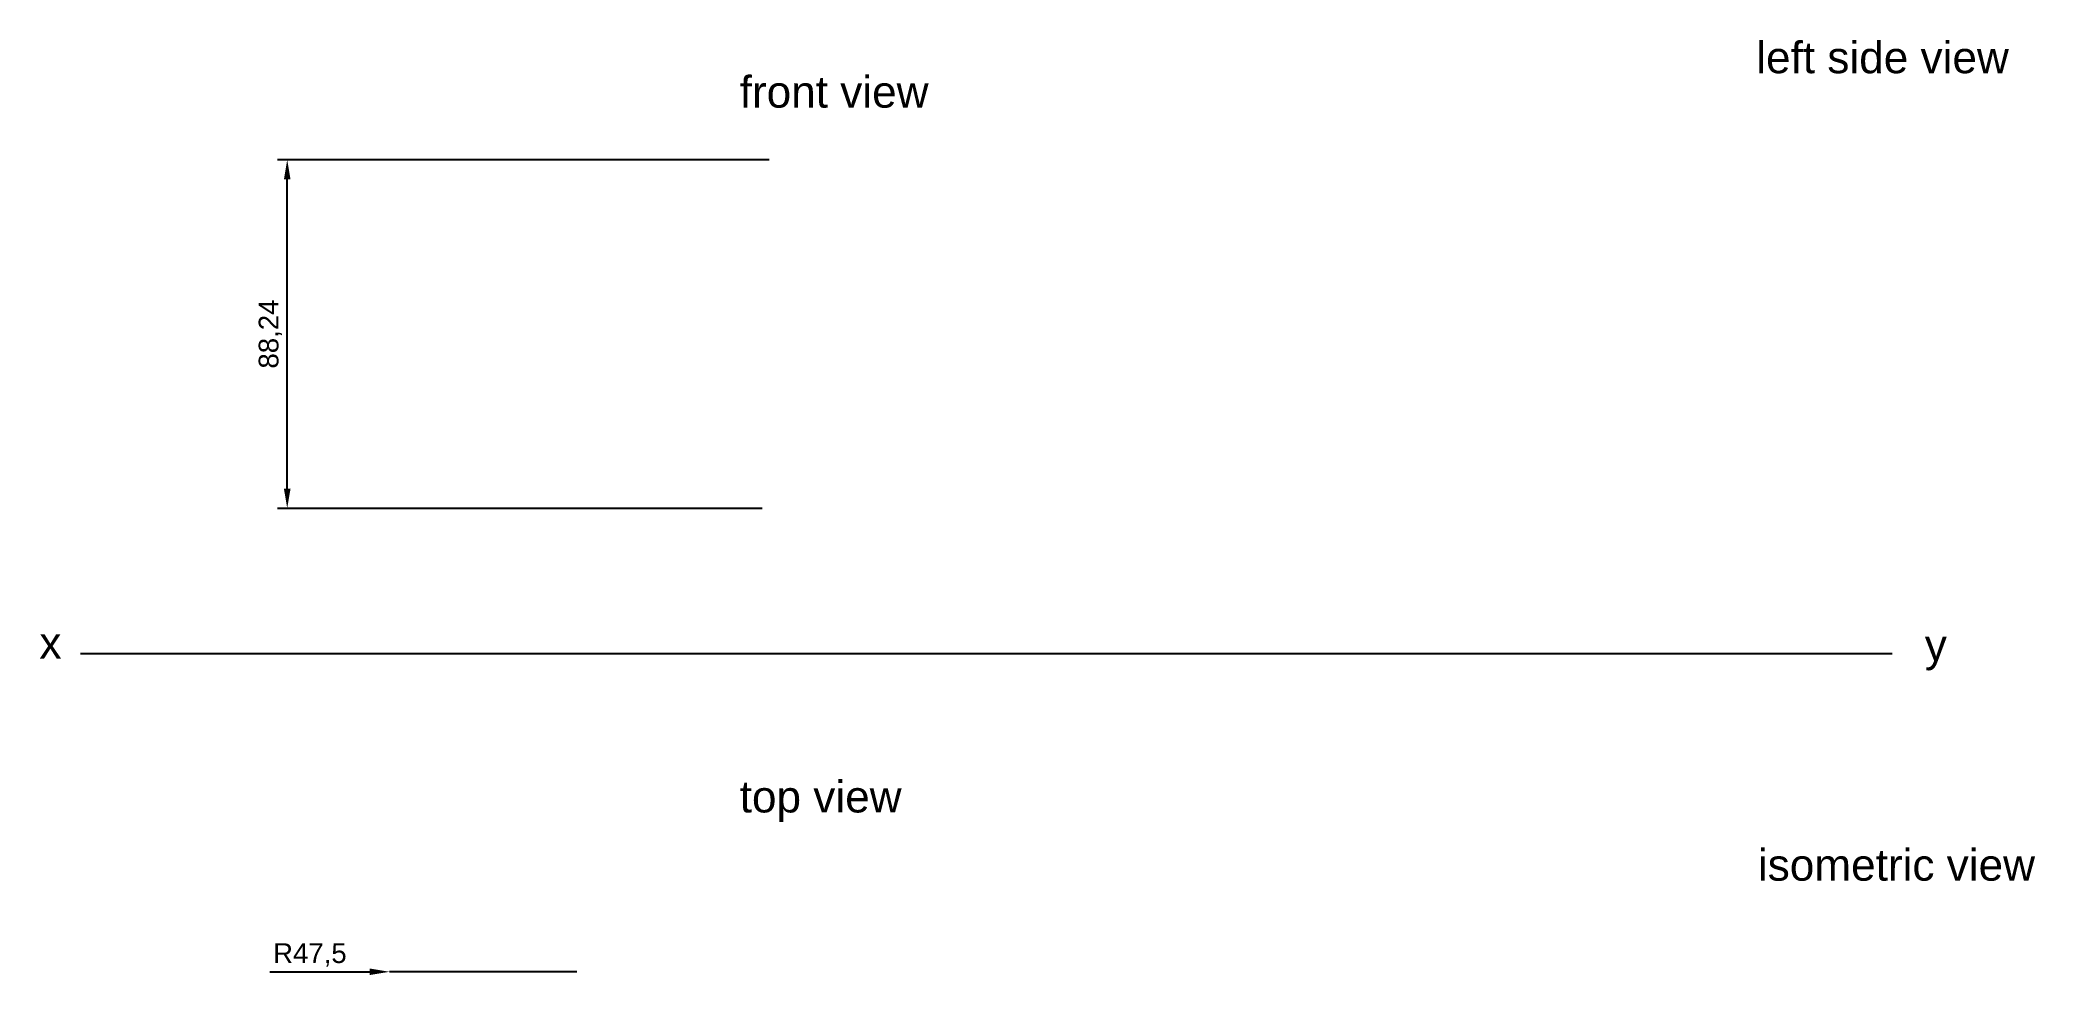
# Paper-space layout 'Layout1' of a CAD drawing. Header units: millimetres. Extents: x 3 to 256, y 65 to 183.
import ezdxf

# ---------------------------------------------------------------- set-up
doc = ezdxf.new("R2010")
doc.units = ezdxf.units.MM
doc.styles.get("Standard").update_dxf_attribs({"font": 'arial.ttf'})
doc.dimstyles.new('ISO-25', dxfattribs={"dimtxt": 2.5, "dimasz": 2.5, "dimexe": 1.25, "dimexo": 0.625, "dimtad": 1, "dimtxsty": 'Standard', "dimcen": 2.5, "dimadec": 0, "dimazin": 0, "dimtfac": 1, "dimtmove": 0, "dimatfit": 3, "dimfxl": 1, "dimarcsym": 0})

# ---------------------------------------------------------------- blocks, each defined once
blk = doc.blocks.new('*D11')
at = {"color": 0, "lineweight": -2, "transparency": 16777216}
for p, q in [((32.33, 65.32), (44.98, 65.32)), ((71.23, 65.32), (47.48, 65.32))]:
    blk.add_line(p, q, dxfattribs=at)
at = {"color": 0, "transparency": 16777216}
blk.add_solid([(44.98, 65.74), (44.98, 64.91), (47.48, 65.32)], dxfattribs=at)
at = {"layer": 'Defpoints', "color": 0, "transparency": 16777216}
for p in [(47.48, 65.32), (71.23, 65.32)]:
    blk.add_point(p, dxfattribs=at)
at = {"color": 0, "transparency": 16777216, "insert": (37.41, 67.45), "char_height": 2.5, "attachment_point": 5, "rotation": 359.9999}
blk.add_mtext('R47,5', dxfattribs=at)
blk = doc.blocks.new('*D12')
at = {"color": 0, "lineweight": -2, "transparency": 16777216}
for p, q in [((95.57, 168.08), (33.29, 168.08)), ((34.54, 126.46), (34.54, 165.58)), ((94.68, 123.96), (33.29, 123.96))]:
    blk.add_line(p, q, dxfattribs=at)
at = {"color": 0, "transparency": 16777216}
for points in [[(34.12, 165.58), (34.96, 165.58), (34.54, 168.08)], [(34.12, 126.46), (34.96, 126.46), (34.54, 123.96)]]:
    blk.add_solid(points, dxfattribs=at)
at = {"layer": 'Defpoints', "color": 0, "transparency": 16777216}
for p in [(34.54, 168.08), (96.19, 168.08), (95.3, 123.96)]:
    blk.add_point(p, dxfattribs=at)
at = {"color": 0, "transparency": 16777216, "insert": (32.41, 146.02), "char_height": 2.5, "attachment_point": 5, "rotation": 90}
blk.add_mtext('88,24', dxfattribs=at)

psp = doc.layouts.get("Layout1")

# ---------------------------------------------------------------- linework, layer by layer
psp.add_line((8.3599, 105.5982), (237.7581, 105.5982))

# ---------------------------------------------------------------- texts
for s, p in [('left side view', (220.5398, 179.0231)), ('front view', (91.8311, 174.6674)), ('x', (3.1625, 104.9591)), ('y', (241.8881, 104.65)), ('top view', (91.8311, 85.4831))]:
    psp.add_text(s, height=4).set_placement(p)
at = {"insert": (220.7569, 80.8508), "char_height": 4, "width": 40.489293, "attachment_point": 1}
psp.add_mtext('isometric view', dxfattribs=at)

# ---------------------------------------------------------------- dimensions: what is measured, and where the dimension line sits
dim = psp.add_linear_dim(base=(34.5397, 168.0812), p1=(95.3043, 123.9593), p2=(96.1936, 168.0812), angle=90, dimstyle='ISO-25', override={"dimlfac": -2})
dim.commit()
dim.dimension.update_dxf_attribs({"geometry": '*D12', "text_midpoint": (32.4123, 146.0202)})
dim = psp.add_radius_dim(center=(71.2333, 65.3237), mpoint=(47.4833, 65.3238), dimstyle='ISO-25', override={"dimlfac": -2})
dim.commit()
dim.dimension.update_dxf_attribs({"geometry": '*D11', "text_midpoint": (37.4057, 65.3238), "dimtype": 164})

doc.saveas('drawing.dxf')
